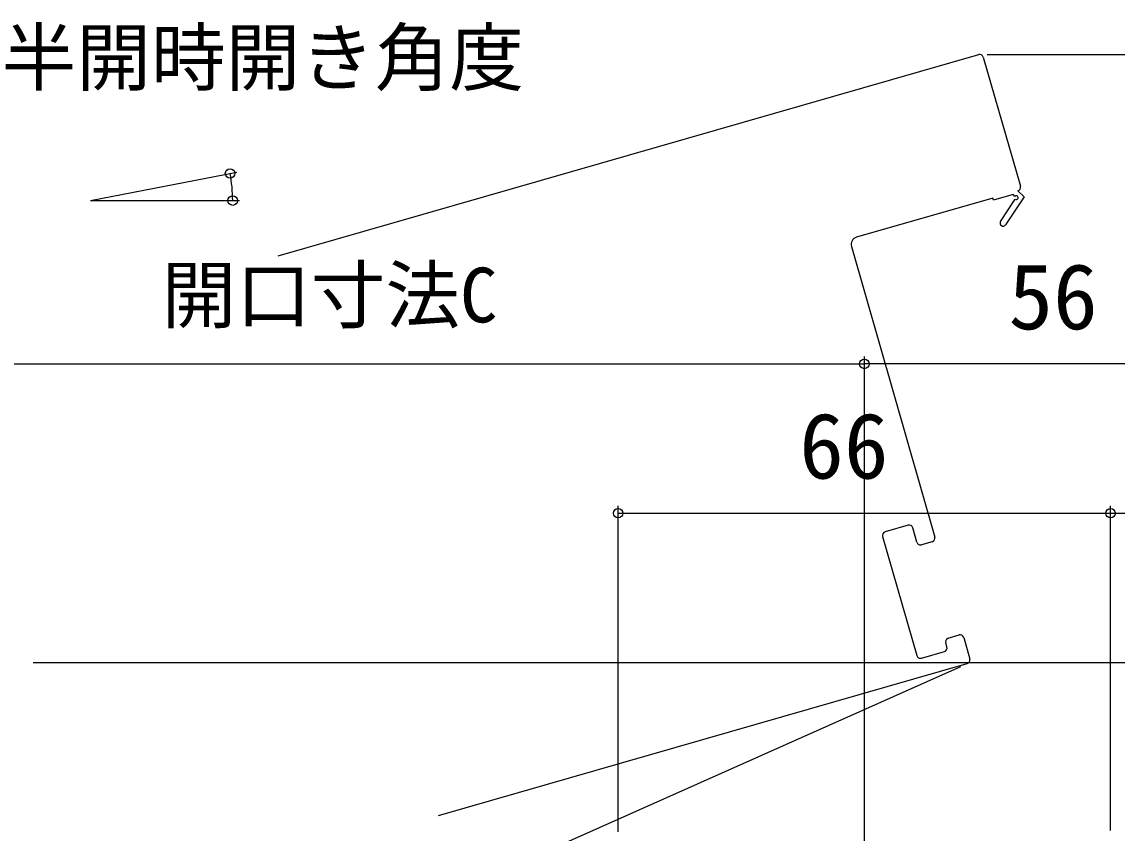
# Model space of a CAD drawing. Units: millimetres, scale not verified. Extents: x -525 to 525, y -783 to 778.
# Drawn here: x -86.4 to 60.4, y -401.5 to -292.9 of the extents above; entities that cross this region are included whole.
import ezdxf
from ezdxf.enums import TextEntityAlignment as Align

# ---------------------------------------------------------------- set-up
doc = ezdxf.new("R2010")
doc.units = ezdxf.units.MM
doc.header["$LTSCALE"] = 4
doc.layers.add('0-5_YKK_12', color=2, linetype='Continuous')
doc.layers.add('0-8_YKK_D', color=6, linetype='Continuous')
doc.styles.add('ＭＳ ゴシック', font='')
doc.styles.get('ＭＳ ゴシック').set_extended_font_data('MS Gothic')

msp = doc.modelspace()

# ---------------------------------------------------------------- linework, layer by layer
at = {"layer": '0-5_YKK_12'}
for p, q in [((-52.088, -324.238), (41.819, -297.258)), ((42.438, -297.6), (47.408, -314.901)), ((-77.232, -316.825), (-57.6, -313.009)), ((-77.232, -316.825), (-57.232, -316.825)), ((44.747, -319.614), (46.723, -316.642)), ((24.756, -322.969), (35.939, -361.895)), ((32.365, -360.32), (29.29, -361.204)), ((33.536, -362.585), (32.984, -360.663)), ((28.947, -361.823), (33.531, -377.777)), ((35.597, -362.513), (34.155, -362.928)), ((37.745, -375.422), (39.186, -375.008)), ((39.805, -375.35), (40.633, -378.234)), ((37.568, -376.617), (37.402, -376.041)), ((34.15, -378.12), (37.225, -377.236)), ((-84.915, -378.7), (146.994, -378.7)), ((-30.588, -399.216), (40.291, -378.852))]:
    msp.add_line(p, q, dxfattribs=at)
for points in [[(47.066, -315.519), (47.897, -316.321), (45.414, -320.057)], [(46.682, -316.26), (46.427, -316.015), (43.785, -316.774), (43.702, -316.486), (25.441, -321.732)]]:
    msp.add_lwpolyline(points, dxfattribs=at)
for centre, radius, start, end in [((41.957, -297.739), 0.5, 16.0296, 106.0296), ((46.928, -315.039), 0.5, 286.0296, 16.0296), ((46.861, -316.434), 0.25, 236.38663, 136.0296), ((45.081, -319.835), 0.4, 146.38663, 326.38663), ((25.717, -322.693), 1, 106.0296, 196.0296), ((32.504, -360.801), 0.5, 16.0296, 106.0296), ((29.428, -361.685), 0.5, 106.0296, 196.0296), ((35.459, -362.033), 0.5, 286.0296, 16.0296), ((34.017, -362.447), 0.5, 196.0296, 286.0296), ((37.883, -375.903), 0.5, 106.0296, 196.0296), ((39.324, -375.489), 0.5, 16.0296, 106.0296), ((37.087, -376.756), 0.5, 286.0296, 16.0296), ((34.012, -377.639), 0.5, 196.0296, 286.0296), ((40.153, -378.372), 0.5, 286.0296, 16.0296)]:
    msp.add_arc(centre, radius, start, end, dxfattribs=at)
at = {"layer": '0-8_YKK_D'}
for p, q in [((42.957, -297.239), (145.494, -297.239)), ((-93.406, -338.7), (26.494, -338.7)), ((26.494, -491.4), (26.494, -337.7)), ((26.494, -377.7), (26.494, -337.7)), ((82.494, -338.7), (26.494, -338.7)), ((-6.506, -401.4), (-6.506, -357.7)), ((59.494, -401.2), (59.494, -357.7)), ((59.494, -401.2), (59.494, -357.7)), ((-6.506, -358.7), (59.494, -358.7)), ((59.494, -358.7), (78.494, -358.7)), ((39.377, -379.259), (-29.733, -410.029))]:
    msp.add_line(p, q, dxfattribs=at)
for centre in [(-58.515, -313.187), (-58.165, -316.825), (26.494, -338.7), (26.494, -338.7), (-6.506, -358.7), (59.494, -358.7), (59.494, -358.7)]:
    msp.add_circle(centre, 0.637, dxfattribs=at)
msp.add_arc((-77.232, -316.825), 19.067, 0, 11, dxfattribs=at)

# ---------------------------------------------------------------- texts
at = {"layer": '0-8_YKK_D', "style": 'ＭＳ ゴシック'}
for s, height, p in [('半開時開き角度', 7.331, (-89.123, -303.515)), ('開口寸法C', 7.331, (-67.689, -335.336)), ('56', 8.798, (45.801, -336.7)), ('66', 8.798, (17.767, -356.7))]:
    msp.add_text(s, height=height, dxfattribs=at).set_placement(p, align=Align.BOTTOM_LEFT)

doc.saveas('drawing.dxf')
